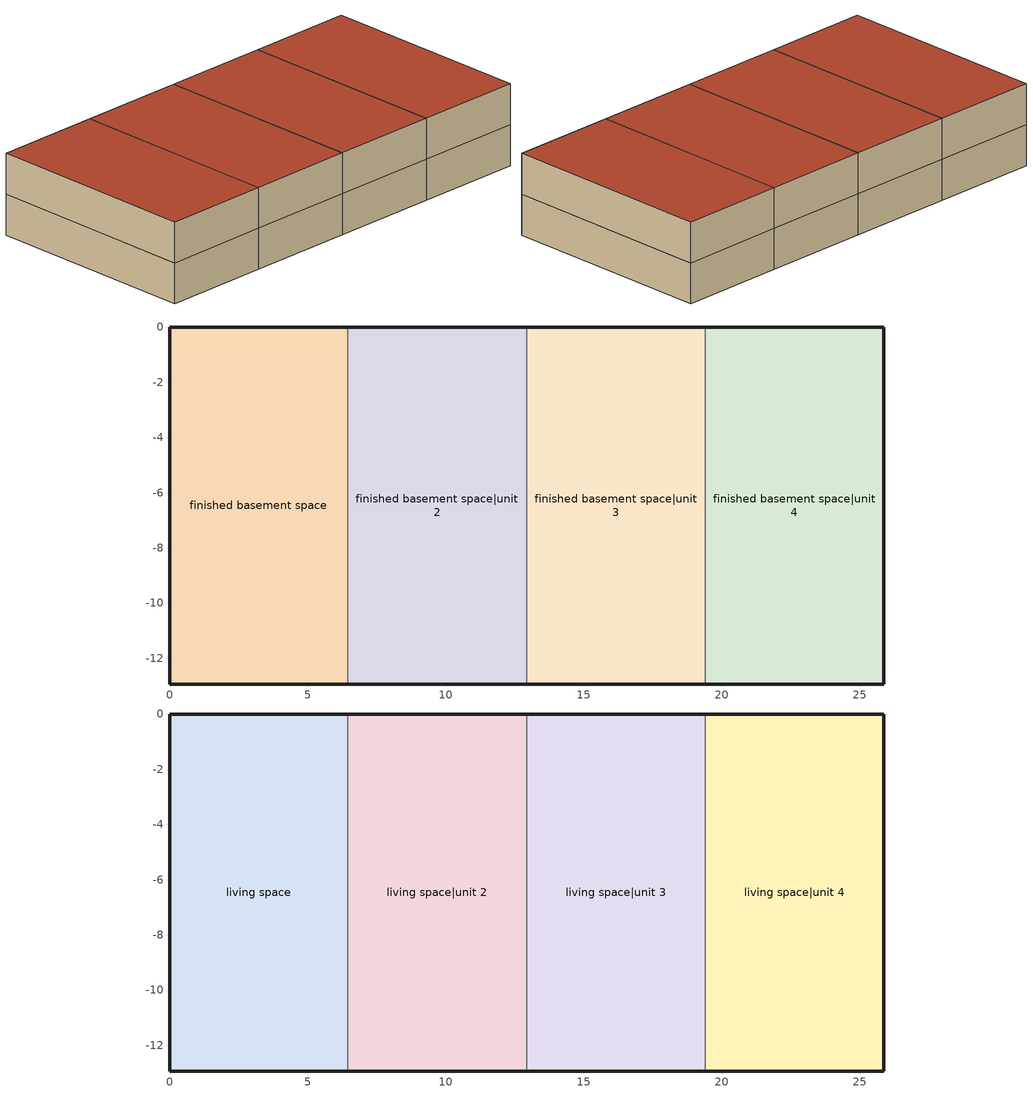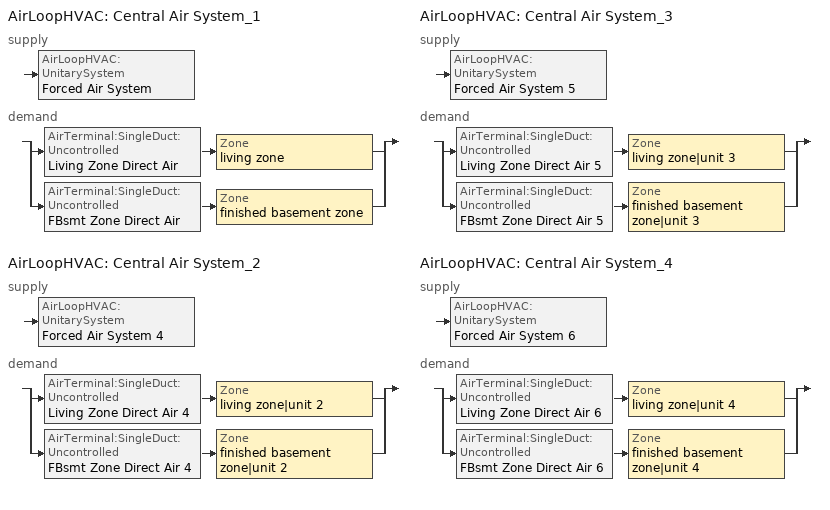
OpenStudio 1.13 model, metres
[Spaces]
finished basement space
 floor ground: 0,-12.93 0,0 6.47,0 6.47,-12.93 z-2.44
 wall ground: 6.47,0 0,0 0,-12.93 6.47,-12.93 z-2.44:0
 wall to finished basement space|unit 2: 6.47,-12.93 6.47,0 z-2.44:0
finished basement space|unit 2
 floor ground: 6.47,-12.93 6.47,0 12.93,0 12.93,-12.93 z-2.44
 wall ground: 12.93,0 6.47,0 / 6.47,-12.93 12.93,-12.93 z-2.44:0
 wall to finished basement space|unit 3: 12.93,-12.93 12.93,0 z-2.44:0
finished basement space|unit 3
 floor ground: 12.93,-12.93 12.93,0 19.4,0 19.4,-12.93 z-2.44
 wall ground: 19.4,0 12.93,0 / 12.93,-12.93 19.4,-12.93 z-2.44:0
 wall to finished basement space|unit 4: 19.4,-12.93 19.4,0 z-2.44:0
finished basement space|unit 4
 floor ground: 19.4,-12.93 19.4,0 25.86,0 25.86,-12.93 z-2.44
 wall ground: 19.4,-12.93 25.86,-12.93 25.86,0 19.4,0 z-2.44:0
living space
 floor to finished basement space: 0,-12.93 0,0 6.47,0 6.47,-12.93 z0
 wall outside: 6.47,0 0,0 0,-12.93 6.47,-12.93 z0:2.44
 wall to living space|unit 2: 6.47,-12.93 6.47,0 z0:2.44
 roof outside: 6.47,-12.93 6.47,0 0,0 0,-12.93 z2.44
living space|unit 2
 floor to finished basement space|unit 2: 6.47,-12.93 6.47,0 12.93,0 12.93,-12.93 z0
 wall outside: 12.93,0 6.47,0 / 6.47,-12.93 12.93,-12.93 z0:2.44
 wall to living space|unit 3: 12.93,-12.93 12.93,0 z0:2.44
 roof outside: 12.93,-12.93 12.93,0 6.47,0 6.47,-12.93 z2.44
living space|unit 3
 floor to finished basement space|unit 3: 12.93,-12.93 12.93,0 19.4,0 19.4,-12.93 z0
 wall outside: 19.4,0 12.93,0 / 12.93,-12.93 19.4,-12.93 z0:2.44
 wall to living space|unit 4: 19.4,-12.93 19.4,0 z0:2.44
 roof outside: 19.4,-12.93 19.4,0 12.93,0 12.93,-12.93 z2.44
living space|unit 4
 floor to finished basement space|unit 4: 19.4,-12.93 19.4,0 25.86,0 25.86,-12.93 z0
 wall outside: 19.4,-12.93 25.86,-12.93 25.86,0 19.4,0 z0:2.44
 roof outside: 25.86,-12.93 25.86,0 19.4,0 19.4,-12.93 z2.44
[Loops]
AirLoopHVAC 'Central Air System_1'
 supply: AirLoopHVAC:UnitarySystem 'Forced Air System'
 demand: split
  | AirTerminal:SingleDuct:Uncontrolled 'Living Zone Direct Air' > Zone 'living zone'
  | AirTerminal:SingleDuct:Uncontrolled 'FBsmt Zone Direct Air' > Zone 'finished basement zone'
AirLoopHVAC 'Central Air System_2'
 supply: AirLoopHVAC:UnitarySystem 'Forced Air System 4'
 demand: split
  | AirTerminal:SingleDuct:Uncontrolled 'Living Zone Direct Air 4' > Zone 'living zone|unit 2'
  | AirTerminal:SingleDuct:Uncontrolled 'FBsmt Zone Direct Air 4' > Zone 'finished basement zone|unit 2'
AirLoopHVAC 'Central Air System_3'
 supply: AirLoopHVAC:UnitarySystem 'Forced Air System 5'
 demand: split
  | AirTerminal:SingleDuct:Uncontrolled 'Living Zone Direct Air 5' > Zone 'living zone|unit 3'
  | AirTerminal:SingleDuct:Uncontrolled 'FBsmt Zone Direct Air 5' > Zone 'finished basement zone|unit 3'
AirLoopHVAC 'Central Air System_4'
 supply: AirLoopHVAC:UnitarySystem 'Forced Air System 6'
 demand: split
  | AirTerminal:SingleDuct:Uncontrolled 'Living Zone Direct Air 6' > Zone 'living zone|unit 4'
  | AirTerminal:SingleDuct:Uncontrolled 'FBsmt Zone Direct Air 6' > Zone 'finished basement zone|unit 4'
[Building]
Building: Standards Number of Living Units=4
[Site]
Denver Intl Ap_CO_USA: Latitude {deg}=39.83; Longitude {deg}=-104.65; Time Zone {hr}=-7; Elevation {m}=1650
[ClimateZones]
Climate Zone Institution Name 2=Building America; Climate Zone Document Year 2=0; Climate Zone Value 2=Cold
[SizingPeriod:DesignDay] Barometric Pressure {Pa}=83011; Sky Clearness=0; Rain Indicator=0; Snow Indicator=0; Day of Month=21; Daylight Saving Time Indicator=0; Humidity Indicating Type=Wetbulb; Dry-Bulb Temperature Range Modifier Type=DefaultMultipliers
Name | Maximum Dry-Bulb Temperature {C} | Daily Dry-Bulb Temperature Range {deltaC} | Humidity Indicating Conditions at Maximum Dry-Bulb | Wind Speed {m/s} | Wind Direction {deg} | Month | Day Type | Solar Model Indicator | ASHRAE Taub | ASHRAE Taud
Denver Intl Ap Ann Clg 1% Condns WB=>MDB | 27 | 15.2 | 17.6 | 4.2 | 80 | 7 | SummerDesignDay | ASHRAETau | 0.424 | 2.012
Denver Intl Ap Ann Clg 1% Condns DB=>MWB | 33.2 | 15.2 | 15.6 | 4.2 | 80 | 7 | SummerDesignDay | ASHRAETau | 0.424 | 2.012
Denver Intl Ap Ann Htg 99% Condns DB | -14 | 0 | -14 | 3.3 | 160 | 12 | WinterDesignDay | ASHRAEClearSky
[Site:WaterMainsTemperature]
Calculation Method=Correlation; Annual Average Outdoor Air Temperature {C}=10.8753; Maximum Difference In Monthly Average Outdoor Air Temperatures {deltaC}=23.1524
[Site:GroundTemperature:BuildingSurface]
6.71221, 4.9416, 4.79814, 5.63626, 9.00496, 12.3608, 15.2732, 17.1228, 17.2883, 15.7979, 12.9685, 9.71588
[Site:GroundTemperature:Deep]
10.8753, 10.8753, 10.8753, 10.8753, 10.8753, 10.8753, 10.8753, 10.8753, 10.8753, 10.8753, 10.8753, 10.8753
[ThermalZone] Use Ideal Air Loads=No
Name | Thermostat
living zone | Living Zone Temperature SP
living zone|unit 2 | Living Zone Temperature SP 1
living zone|unit 3 | Living Zone Temperature SP 5
living zone|unit 4 | Living Zone Temperature SP 7
finished basement zone | Living Zone Temperature SP 6
finished basement zone|unit 2 | Living Zone Temperature SP 4
finished basement zone|unit 3 | Living Zone Temperature SP 2
finished basement zone|unit 4 | Living Zone Temperature SP 3
[Sizing:Zone] Zone Cooling Design Supply Air Temperature Input Method=SupplyAirTemperature; Zone Cooling Design Supply Air Temperature {C}=14; Zone Cooling Design Supply Air Temperature Difference {deltaC}=11.11; Zone Heating Design Supply Air Temperature Input Method=SupplyAirTemperature; Zone Heating Design Supply Air Temperature {C}=40; Zone Heating Design Supply Air Temperature Difference {deltaC}=11.11; Zone Cooling Design Supply Air Humidity Ratio {kg-H2O/kg-air}=0.0085; Zone Heating Design Supply Air Humidity Ratio {kg-H2O/kg-air}=0.008; Cooling Design Air Flow Method=DesignDay; Heating Design Air Flow Method=DesignDay; Account for Dedicated Outdoor Air System=No; Dedicated Outdoor Air System Control Strategy=NeutralSupplyAir; Dedicated Outdoor Air Low Setpoint Temperature for Design {C}=autosize; Dedicated Outdoor Air High Setpoint Temperature for Design {C}=autosize
living zone; living zone|unit 2; living zone|unit 3; living zone|unit 4; finished basement zone; finished basement zone|unit 2; finished basement zone|unit 3; finished basement zone|unit 4
[Zone equipment]
living zone: Living Zone Direct Air
living zone|unit 2: Living Zone Direct Air 4
living zone|unit 3: Living Zone Direct Air 5
living zone|unit 4: Living Zone Direct Air 6
finished basement zone: FBsmt Zone Direct Air
finished basement zone|unit 2: FBsmt Zone Direct Air 4
finished basement zone|unit 3: FBsmt Zone Direct Air 5
finished basement zone|unit 4: FBsmt Zone Direct Air 6
[Space]
Name | Thermal Zone | Building Unit
living space | living zone | unit 1
living space|unit 2 | living zone|unit 2 | unit 2
living space|unit 3 | living zone|unit 3 | unit 3
living space|unit 4 | living zone|unit 4 | unit 4
finished basement space | finished basement zone | unit 1
finished basement space|unit 2 | finished basement zone|unit 2 | unit 2
finished basement space|unit 3 | finished basement zone|unit 3 | unit 3
finished basement space|unit 4 | finished basement zone|unit 4 | unit 4
[BuildingUnit] Building Unit Type=Residential; Building Unit Feature Name 1=NumberOfBedrooms; Building Unit Feature Data Type 1=Integer; Building Unit Feature Value 1=3; Building Unit Feature Name 2=NumberOfBathrooms; Building Unit Feature Data Type 2=Double; Building Unit Feature Value 2=2
unit 1; unit 2; unit 3; unit 4
[Coil:Heating:Gas] Availability Schedule=residential heating season; Gas Burner Efficiency=0.78; Nominal Capacity {W}=AutoSize; Parasitic Electric Load {W}=0; Parasitic Gas Load {W}=0
Furnace Heating Coil 4; Furnace Heating Coil 5; Furnace Heating Coil 6; Furnace Heating Coil 7
[Coil:Cooling:DX:SingleSpeed] Availability Schedule=residential cooling season; Rated Total Cooling Capacity {W}=autosize; Rated Sensible Heat Ratio=autosize; Rated COP {W/W}=3.95054; Rated Air Flow Rate {m3/s}=autosize; Rated Evaporator Fan Power Per Volume Flow Rate {W/(m3/s)}=773.391; Nominal Time for Condensate Removal to Begin {s}=1000; Ratio of Initial Moisture Evaporation Rate and Steady State Latent Capacity=1.5; Maximum Cycling Rate {cycles/hr}=3; Latent Capacity Time Constant {s}=45; Condenser Type=AirCooled; Evaporative Condenser Effectiveness=0; Evaporative Condenser Air Flow Rate {m3/s}=Autosize; Evaporative Condenser Pump Rated Power Consumption {W}=Autosize; Crankcase Heater Capacity {W}=0; Maximum Outdoor Dry-Bulb Temperature for Crankcase Heater Operation {C}=12.7778; Basin Heater Capacity {W/K}=0; Basin Heater Setpoint Temperature {C}=10
Name | Total Cooling Capacity Function of Temperature Curve | Total Cooling Capacity Function of Flow Fraction Curve | Energy Input Ratio Function of Temperature Curve | Energy Input Ratio Function of Flow Fraction Curve | Part Load Fraction Correlation Curve
DX Cooling Coil | Cool-Cap-fT | Cool-CAP-fFF | Cool-EIR-fT | Cool-EIR-fFF | Cool-PLF-fPLR
DX Cooling Coil 1 | Cool-Cap-fT 1 | Cool-CAP-fFF 1 | Cool-EIR-fT 1 | Cool-EIR-fFF 1 | Cool-PLF-fPLR 1
DX Cooling Coil 2 | Cool-Cap-fT 2 | Cool-CAP-fFF 2 | Cool-EIR-fT 2 | Cool-EIR-fFF 2 | Cool-PLF-fPLR 2
DX Cooling Coil 3 | Cool-Cap-fT 3 | Cool-CAP-fFF 3 | Cool-EIR-fT 3 | Cool-EIR-fFF 3 | Cool-PLF-fPLR 3
[Fan:OnOff] Fan Efficiency=0.117562; Pressure Rise {Pa}=124.55; Maximum Flow Rate {m3/s}=autosize; Motor Efficiency=1; Motor In Airstream Fraction=1
Name | Fan Power Ratio Function of Speed Ratio Curve | Fan Efficiency Ratio Function of Speed Ratio Curve | Availability Schedule
Supply Fan_1 | Fan On Off Power Curve 4 | Fan On Off Efficiency Curve 4
Supply Fan_2 | Fan On Off Power Curve 5 | Fan On Off Efficiency Curve 5
Supply Fan_3 | Fan On Off Power Curve 6 | Fan On Off Efficiency Curve 6
Supply Fan_4 | Fan On Off Power Curve 7 | Fan On Off Efficiency Curve 7 | SupplyFanAvailability
[AirLoopHVAC:UnitarySystem] Control Type=Load; Dehumidification Control Type=None; Availability Schedule=Always On Discrete; Fan Placement=BlowThrough; DX Heating Coil Sizing Ratio=1; Use DOAS DX Cooling Coil=No; DOAS DX Cooling Coil Leaving Minimum Air Temperature {C}=2; Latent Load Control=SensibleOnlyLoadControl; Supply Air Flow Rate During Cooling Operation {m3/s}=autosize; Supply Air Flow Rate During Heating Operation {m3/s}=autosize; Supply Air Flow Rate When No Cooling or Heating is Required {m3/s}=0; Maximum Supply Air Temperature {C}=48.8889; Maximum Outdoor Dry-Bulb Temperature for Supplemental Heater Operation {C}=21; Maximum Cycling Rate {cycles/hr}=2.5; Heat Pump Time Constant {s}=60; Fraction of On-Cycle Power Use=0.01; Heat Pump Fan Delay Time {s}=60; Ancilliary On-Cycle Electric Power {W}=0; Ancilliary Off-Cycle Electric Power {W}=0
Name | Controlling Zone or Thermostat Location | Supply Fan | Supply Air Fan Operating Mode Schedule | Heating Coil | Cooling Coil
Forced Air System | living zone | Supply Fan_1 | SupplyFanOperation | Furnace Heating Coil 4 | DX Cooling Coil
Forced Air System 4 | living zone|unit 2 | Supply Fan_2 | SupplyFanOperation 4 | Furnace Heating Coil 5 | DX Cooling Coil 1
Forced Air System 5 | living zone|unit 3 | Supply Fan_3 | SupplyFanOperation 5 | Furnace Heating Coil 6 | DX Cooling Coil 2
Forced Air System 6 | living zone|unit 4 | Supply Fan_4 | SupplyFanOperation 6 | Furnace Heating Coil 7 | DX Cooling Coil 3
[AirLoopHVAC] Availability Schedule=Always On Discrete; Design Supply Air Flow Rate {m3/s}=AutoSize
Central Air System_1; Central Air System_2; Central Air System_3; Central Air System_4
[Sizing:System] Type of Load to Size On=Sensible; Design Outdoor Air Flow Rate {m3/s}=Autosize; Minimum System Air Flow Ratio=0.3; Preheat Design Temperature {C}=7; Preheat Design Humidity Ratio {kg-H2O/kg-Air}=0.008; Precool Design Temperature {C}=12.8; Precool Design Humidity Ratio {kg-H2O/kg-Air}=0.008; Central Cooling Design Supply Air Temperature {C}=12.8; Central Heating Design Supply Air Temperature {C}=16.7; Sizing Option=NonCoincident; 100% Outdoor Air in Cooling=Yes; 100% Outdoor Air in Heating=Yes; Central Cooling Design Supply Air Humidity Ratio {kg-H2O/kg-Air}=0.0085; Central Heating Design Supply Air Humidity Ratio {kg-H2O/kg-Air}=0.008; Cooling Design Air Flow Method=DesignDay; Cooling Design Air Flow Rate {m3/s}=0; Heating Design Air Flow Method=DesignDay; Heating Design Air Flow Rate {m3/s}=0; System Outdoor Air Method=ZoneSum; Zone Maximum Outdoor Air Fraction=1; Cooling Supply Air Flow Rate Per Floor Area {m3/s-m2}=0.00996765; Cooling Fraction of Autosized Cooling Supply Air Flow Rate=1; Cooling Supply Air Flow Rate Per Unit Cooling Capacity {m3/s-W}=3.94755e-05; Heating Supply Air Flow Rate Per Floor Area {m3/s-m2}=0.00996765; Heating Fraction of Autosized Heating Supply Air Flow Rate=1; Heating Fraction of Autosized Cooling Supply Air Flow Rate=1; Heating Supply Air Flow Rate Per Unit Heating Capacity {m3/s-W}=3.15882e-05; Cooling Design Capacity Method=CoolingDesignCapacity; Cooling Design Capacity {W}=autosize; Cooling Design Capacity Per Floor Area {W/m2}=234.7; Fraction of Autosized Cooling Design Capacity=1; Heating Design Capacity Method=HeatingDesignCapacity; Heating Design Capacity {W}=autosize; Heating Design Capacity Per Floor Area {W/m2}=157; Fraction of Autosized Heating Design Capacity=1; Central Cooling Capacity Control Method=OnOff
Central Air System_1; Central Air System_2; Central Air System_3; Central Air System_4
[AirTerminal:SingleDuct:Uncontrolled] Availability Schedule=Always On Discrete; Maximum Air Flow Rate {m3/s}=AutoSize
Living Zone Direct Air; FBsmt Zone Direct Air; Living Zone Direct Air 4; FBsmt Zone Direct Air 4; Living Zone Direct Air 5; FBsmt Zone Direct Air 5; Living Zone Direct Air 6; FBsmt Zone Direct Air 6
[ThermostatSetpoint:DualSetpoint]
Name | Heating Setpoint Temperature Schedule | Cooling Setpoint Temperature Schedule
Living Zone Temperature SP | residential heating setpoint | residential cooling setpoint
Living Zone Temperature SP 1 | residential heating setpoint 8 | residential cooling setpoint 8
Living Zone Temperature SP 2 | residential heating setpoint 9 | residential cooling setpoint 9
Living Zone Temperature SP 3 | residential heating setpoint 10 | residential cooling setpoint 10
Living Zone Temperature SP 4 | residential heating setpoint 11 | residential cooling setpoint 11
Living Zone Temperature SP 5 | residential heating setpoint 12 | residential cooling setpoint 12
Living Zone Temperature SP 6 | residential heating setpoint 13 | residential cooling setpoint 13
Living Zone Temperature SP 7 | residential heating setpoint 14 | residential cooling setpoint 14
[Schedule:Constant]
Name | Value
Always On Discrete; SupplyFanAvailability | 1
SupplyFanOperation; SupplyFanOperation 4; SupplyFanOperation 5; SupplyFanOperation 6 | 0
[Curve:Exponent] Coefficient1 Constant=1; Coefficient2 Constant=0; Coefficient3 Constant=0; Minimum Value of x=0; Maximum Value of x=1
Fan On Off Power Curve 4; Fan On Off Power Curve 5; Fan On Off Power Curve 6; Fan On Off Power Curve 7
[Curve:Cubic] Coefficient1 Constant=1; Coefficient2 x=0; Coefficient3 x**2=0; Coefficient4 x**3=0; Minimum Value of x=0; Maximum Value of x=1
Fan On Off Efficiency Curve 4; Fan On Off Efficiency Curve 5; Fan On Off Efficiency Curve 6; Fan On Off Efficiency Curve 7
[Curve:Biquadratic] Minimum Value of x=13.88; Maximum Value of x=23.88; Minimum Value of y=18.33; Maximum Value of y=51.66
Name | Coefficient1 Constant | Coefficient2 x | Coefficient3 x**2 | Coefficient4 y | Coefficient5 y**2 | Coefficient6 x*y
Cool-Cap-fT; Cool-Cap-fT 1; Cool-Cap-fT 2; Cool-Cap-fT 3 | 1.5509 | -0.0750501 | 0.00309714 | 0.00240111 | -5.0544e-05 | -0.000427281
Cool-EIR-fT; Cool-EIR-fT 1; Cool-EIR-fT 2; Cool-EIR-fT 3 | -0.304283 | 0.118048 | -0.00342467 | -0.00626191 | 0.000695427 | -0.000469975
[Curve:Quadratic] Minimum Value of x=0
Name | Coefficient1 Constant | Coefficient2 x | Coefficient3 x**2 | Maximum Value of x | Minimum Curve Output | Maximum Curve Output
Cool-PLF-fPLR; Cool-PLF-fPLR 1; Cool-PLF-fPLR 2; Cool-PLF-fPLR 3 | 0.93 | 0.07 | 0 | 1 | 0.7 | 1
Cool-CAP-fFF; Cool-CAP-fFF 1; Cool-CAP-fFF 2; Cool-CAP-fFF 3 | 0.718605 | 0.4101 | -0.128705 | 2 | 0 | 2
Cool-EIR-fFF; Cool-EIR-fFF 1; Cool-EIR-fFF 2; Cool-EIR-fFF 3 | 1.323 | -0.477711 | 0.154712 | 2 | 0 | 2
[Schedule:Ruleset]
Name | Default Day Schedule | Summer Design Day Schedule | Winter Design Day Schedule
residential heating season | Schedule Day 5 | residential heating season summer 1 | residential heating season winter 1
residential cooling season | Schedule Day 22 | residential cooling season summer 1 | residential cooling season winter 1
residential heating setpoint | Schedule Day 6 | residential heating setpoint summer 17 | residential heating setpoint winter 17
residential cooling setpoint | Schedule Day 7 | residential cooling setpoint summer 17 | residential cooling setpoint winter 17
residential heating setpoint 8 | Schedule Day 8 | residential heating setpoint summer 19 | residential heating setpoint winter 19
residential cooling setpoint 8 | Schedule Day 9 | residential cooling setpoint summer 19 | residential cooling setpoint winter 19
residential heating setpoint 9 | Schedule Day 10 | residential heating setpoint summer 21 | residential heating setpoint winter 21
residential cooling setpoint 9 | Schedule Day 11 | residential cooling setpoint summer 21 | residential cooling setpoint winter 21
residential heating setpoint 10 | Schedule Day 12 | residential heating setpoint summer 23 | residential heating setpoint winter 23
residential cooling setpoint 10 | Schedule Day 13 | residential cooling setpoint summer 23 | residential cooling setpoint winter 23
residential heating setpoint 11 | Schedule Day 14 | residential heating setpoint summer 25 | residential heating setpoint winter 25
residential cooling setpoint 11 | Schedule Day 15 | residential cooling setpoint summer 25 | residential cooling setpoint winter 25
residential heating setpoint 12 | Schedule Day 16 | residential heating setpoint summer 27 | residential heating setpoint winter 27
residential cooling setpoint 12 | Schedule Day 17 | residential cooling setpoint summer 27 | residential cooling setpoint winter 27
residential heating setpoint 13 | Schedule Day 18 | residential heating setpoint summer 29 | residential heating setpoint winter 29
residential cooling setpoint 13 | Schedule Day 19 | residential cooling setpoint summer 29 | residential cooling setpoint winter 29
residential heating setpoint 14 | Schedule Day 20 | residential heating setpoint summer 31 | residential heating setpoint winter 31
residential cooling setpoint 14 | Schedule Day 21 | residential cooling setpoint summer 31 | residential cooling setpoint winter 31
[Schedule:Day]
Schedule Day 5; Schedule Day 22; Schedule Day 6; Schedule Day 7; Schedule Day 8; Schedule Day 9; Schedule Day 10; Schedule Day 11; Schedule Day 12; Schedule Day 13; Schedule Day 14; Schedule Day 15; Schedule Day 16; Schedule Day 17; Schedule Day 18; Schedule Day 19; Schedule Day 20; Schedule Day 21: 24, 0, 0
residential heating season allday1; residential heating season allday2; residential heating season allday3; residential heating season allday4; residential heating season allday5; residential heating season allday6; residential heating season allday10; residential heating season allday11; residential heating season allday12; residential heating season summer 1; residential heating season winter 1; residential cooling season allday5; residential cooling season allday6; residential cooling season allday7; residential cooling season allday8; residential cooling season allday9; residential cooling season allday10; residential cooling season summer 1: 1, 0, 1, 2, 0, 1, 3, 0, 1, 4, 0, 1, 5, 0, 1, 6, 0, 1, 7, 0, 1, 8, 0, 1, 9, 0, 1, 10, 0, 1, 11, 0, 1, 12, 0, 1, 13, 0, 1, 14, 0, 1, 15, 0, 1, 16, 0, 1, 17, 0, 1, 18, 0, 1, 19, 0, 1, 20, 0, 1, 21, 0, 1, 22, 0, 1, 23, 0, 1, 24, 0, 1
residential heating season allday7; residential heating season allday8; residential heating season allday9; residential cooling season allday1; residential cooling season allday2; residential cooling season allday3; residential cooling season allday4; residential cooling season allday11; residential cooling season allday12; residential cooling season winter 1: 1, 0, 0, 2, 0, 0, 3, 0, 0, 4, 0, 0, 5, 0, 0, 6, 0, 0, 7, 0, 0, 8, 0, 0, 9, 0, 0, 10, 0, 0, 11, 0, 0, 12, 0, 0, 13, 0, 0, 14, 0, 0, 15, 0, 0, 16, 0, 0, 17, 0, 0, 18, 0, 0, 19, 0, 0, 20, 0, 0, 21, 0, 0, 22, 0, 0, 23, 0, 0, 24, 0, 0
residential heating setpoint allday1; residential heating setpoint allday2; residential heating setpoint allday3; residential heating setpoint allday4; residential heating setpoint allday5; residential heating setpoint allday6; residential heating setpoint allday10; residential heating setpoint allday11; residential heating setpoint allday12; residential heating setpoint summer 17; residential heating setpoint winter 17; residential heating setpoint allday1 8; residential heating setpoint allday2 8; residential heating setpoint allday3 8; residential heating setpoint allday4 8; residential heating setpoint allday5 8; residential heating setpoint allday6 8; residential heating setpoint allday10 8; residential heating setpoint allday11 8; residential heating setpoint allday12 8; residential heating setpoint summer 19; residential heating setpoint winter 19; residential heating setpoint allday1 9; residential heating setpoint allday2 9; residential heating setpoint allday3 9; residential heating setpoint allday4 9; residential heating setpoint allday5 9; residential heating setpoint allday6 9; residential heating setpoint allday10 9; residential heating setpoint allday11 9; residential heating setpoint allday12 9; residential heating setpoint summer 21; residential heating setpoint winter 21; residential heating setpoint allday1 10; residential heating setpoint allday2 10; residential heating setpoint allday3 10; residential heating setpoint allday4 10; residential heating setpoint allday5 10; residential heating setpoint allday6 10; residential heating setpoint allday10 10; residential heating setpoint allday11 10; residential heating setpoint allday12 10; residential heating setpoint summer 23; residential heating setpoint winter 23; residential heating setpoint allday1 11; residential heating setpoint allday2 11; residential heating setpoint allday3 11; residential heating setpoint allday4 11; residential heating setpoint allday5 11; residential heating setpoint allday6 11; residential heating setpoint allday10 11; residential heating setpoint allday11 11; residential heating setpoint allday12 11; residential heating setpoint summer 25; residential heating setpoint winter 25; residential heating setpoint allday1 12; residential heating setpoint allday2 12; residential heating setpoint allday3 12; residential heating setpoint allday4 12; residential heating setpoint allday5 12; residential heating setpoint allday6 12; residential heating setpoint allday10 12; residential heating setpoint allday11 12; residential heating setpoint allday12 12; residential heating setpoint summer 27; residential heating setpoint winter 27; residential heating setpoint allday1 13; residential heating setpoint allday2 13; residential heating setpoint allday3 13; residential heating setpoint allday4 13; residential heating setpoint allday5 13; residential heating setpoint allday6 13; residential heating setpoint allday10 13; residential heating setpoint allday11 13; residential heating setpoint allday12 13; residential heating setpoint summer 29; residential heating setpoint winter 29; residential heating setpoint allday1 14; residential heating setpoint allday2 14; residential heating setpoint allday3 14; residential heating setpoint allday4 14; residential heating setpoint allday5 14; residential heating setpoint allday6 14; residential heating setpoint allday10 14; residential heating setpoint allday11 14; residential heating setpoint allday12 14; residential heating setpoint summer 31; residential heating setpoint winter 31: 1, 0, 21.6667, 2, 0, 21.6667, 3, 0, 21.6667, 4, 0, 21.6667, 5, 0, 21.6667, 6, 0, 21.6667, 7, 0, 21.6667, 8, 0, 21.6667, 9, 0, 21.6667, 10, 0, 21.6667, 11, 0, 21.6667, 12, 0, 21.6667, 13, 0, 21.6667, 14, 0, 21.6667, 15, 0, 21.6667, 16, 0, 21.6667, 17, 0, 21.6667, 18, 0, 21.6667, 19, 0, 21.6667, 20, 0, 21.6667, 21, 0, 21.6667, 22, 0, 21.6667, 23, 0, 21.6667, 24, 0, 21.6667
residential heating setpoint allday7; residential heating setpoint allday8; residential heating setpoint allday9; residential heating setpoint allday7 8; residential heating setpoint allday8 8; residential heating setpoint allday9 8; residential heating setpoint allday7 9; residential heating setpoint allday8 9; residential heating setpoint allday9 9; residential heating setpoint allday7 10; residential heating setpoint allday8 10; residential heating setpoint allday9 10; residential heating setpoint allday7 11; residential heating setpoint allday8 11; residential heating setpoint allday9 11; residential heating setpoint allday7 12; residential heating setpoint allday8 12; residential heating setpoint allday9 12; residential heating setpoint allday7 13; residential heating setpoint allday8 13; residential heating setpoint allday9 13; residential heating setpoint allday7 14; residential heating setpoint allday8 14; residential heating setpoint allday9 14: 1, 0, -10000, 2, 0, -10000, 3, 0, -10000, 4, 0, -10000, 5, 0, -10000, 6, 0, -10000, 7, 0, -10000, 8, 0, -10000, 9, 0, -10000, 10, 0, -10000, 11, 0, -10000, 12, 0, -10000, 13, 0, -10000, 14, 0, -10000, 15, 0, -10000, 16, 0, -10000, 17, 0, -10000, 18, 0, -10000, 19, 0, -10000, 20, 0, -10000, 21, 0, -10000, 22, 0, -10000, 23, 0, -10000, 24, 0, -10000
residential cooling setpoint allday1; residential cooling setpoint allday2; residential cooling setpoint allday3; residential cooling setpoint allday4; residential cooling setpoint allday11; residential cooling setpoint allday12; residential cooling setpoint winter 17; residential cooling setpoint allday1 8; residential cooling setpoint allday2 8; residential cooling setpoint allday3 8; residential cooling setpoint allday4 8; residential cooling setpoint allday11 8; residential cooling setpoint allday12 8; residential cooling setpoint winter 19; residential cooling setpoint allday1 9; residential cooling setpoint allday2 9; residential cooling setpoint allday3 9; residential cooling setpoint allday4 9; residential cooling setpoint allday11 9; residential cooling setpoint allday12 9; residential cooling setpoint winter 21; residential cooling setpoint allday1 10; residential cooling setpoint allday2 10; residential cooling setpoint allday3 10; residential cooling setpoint allday4 10; residential cooling setpoint allday11 10; residential cooling setpoint allday12 10; residential cooling setpoint winter 23; residential cooling setpoint allday1 11; residential cooling setpoint allday2 11; residential cooling setpoint allday3 11; residential cooling setpoint allday4 11; residential cooling setpoint allday11 11; residential cooling setpoint allday12 11; residential cooling setpoint winter 25; residential cooling setpoint allday1 12; residential cooling setpoint allday2 12; residential cooling setpoint allday3 12; residential cooling setpoint allday4 12; residential cooling setpoint allday11 12; residential cooling setpoint allday12 12; residential cooling setpoint winter 27; residential cooling setpoint allday1 13; residential cooling setpoint allday2 13; residential cooling setpoint allday3 13; residential cooling setpoint allday4 13; residential cooling setpoint allday11 13; residential cooling setpoint allday12 13; residential cooling setpoint winter 29; residential cooling setpoint allday1 14; residential cooling setpoint allday2 14; residential cooling setpoint allday3 14; residential cooling setpoint allday4 14; residential cooling setpoint allday11 14; residential cooling setpoint allday12 14; residential cooling setpoint winter 31: 1, 0, 10000, 2, 0, 10000, 3, 0, 10000, 4, 0, 10000, 5, 0, 10000, 6, 0, 10000, 7, 0, 10000, 8, 0, 10000, 9, 0, 10000, 10, 0, 10000, 11, 0, 10000, 12, 0, 10000, 13, 0, 10000, 14, 0, 10000, 15, 0, 10000, 16, 0, 10000, 17, 0, 10000, 18, 0, 10000, 19, 0, 10000, 20, 0, 10000, 21, 0, 10000, 22, 0, 10000, 23, 0, 10000, 24, 0, 10000
residential cooling setpoint allday5; residential cooling setpoint allday6; residential cooling setpoint allday7; residential cooling setpoint allday8; residential cooling setpoint allday9; residential cooling setpoint allday10; residential cooling setpoint summer 17; residential cooling setpoint allday5 8; residential cooling setpoint allday6 8; residential cooling setpoint allday7 8; residential cooling setpoint allday8 8; residential cooling setpoint allday9 8; residential cooling setpoint allday10 8; residential cooling setpoint summer 19; residential cooling setpoint allday5 9; residential cooling setpoint allday6 9; residential cooling setpoint allday7 9; residential cooling setpoint allday8 9; residential cooling setpoint allday9 9; residential cooling setpoint allday10 9; residential cooling setpoint summer 21; residential cooling setpoint allday5 10; residential cooling setpoint allday6 10; residential cooling setpoint allday7 10; residential cooling setpoint allday8 10; residential cooling setpoint allday9 10; residential cooling setpoint allday10 10; residential cooling setpoint summer 23; residential cooling setpoint allday5 11; residential cooling setpoint allday6 11; residential cooling setpoint allday7 11; residential cooling setpoint allday8 11; residential cooling setpoint allday9 11; residential cooling setpoint allday10 11; residential cooling setpoint summer 25; residential cooling setpoint allday5 12; residential cooling setpoint allday6 12; residential cooling setpoint allday7 12; residential cooling setpoint allday8 12; residential cooling setpoint allday9 12; residential cooling setpoint allday10 12; residential cooling setpoint summer 27; residential cooling setpoint allday5 13; residential cooling setpoint allday6 13; residential cooling setpoint allday7 13; residential cooling setpoint allday8 13; residential cooling setpoint allday9 13; residential cooling setpoint allday10 13; residential cooling setpoint summer 29; residential cooling setpoint allday5 14; residential cooling setpoint allday6 14; residential cooling setpoint allday7 14; residential cooling setpoint allday8 14; residential cooling setpoint allday9 14; residential cooling setpoint allday10 14; residential cooling setpoint summer 31: 1, 0, 24.4444, 2, 0, 24.4444, 3, 0, 24.4444, 4, 0, 24.4444, 5, 0, 24.4444, 6, 0, 24.4444, 7, 0, 24.4444, 8, 0, 24.4444, 9, 0, 24.4444, 10, 0, 24.4444, 11, 0, 24.4444, 12, 0, 24.4444, 13, 0, 24.4444, 14, 0, 24.4444, 15, 0, 24.4444, 16, 0, 24.4444, 17, 0, 24.4444, 18, 0, 24.4444, 19, 0, 24.4444, 20, 0, 24.4444, 21, 0, 24.4444, 22, 0, 24.4444, 23, 0, 24.4444, 24, 0, 24.4444
[Schedule:Rule] Apply Sunday=Yes; Apply Monday=Yes; Apply Tuesday=Yes; Apply Wednesday=Yes; Apply Thursday=Yes; Apply Friday=Yes; Apply Saturday=Yes; Date Specification Type=DateRange; Start Day=1
Name | Schedule Ruleset | Rule Order | Day Schedule | Start Month | End Month | End Day
residential heating season allday ruleset1 | residential heating season | 11 | residential heating season allday1 | 1 | 1 | 31
residential heating season allday ruleset2 | residential heating season | 10 | residential heating season allday2 | 2 | 2 | 28
residential heating season allday ruleset3 | residential heating season | 9 | residential heating season allday3 | 3 | 3 | 31
residential heating season allday ruleset4 | residential heating season | 8 | residential heating season allday4 | 4 | 4 | 30
residential heating season allday ruleset5 | residential heating season | 7 | residential heating season allday5 | 5 | 5 | 31
residential heating season allday ruleset6 | residential heating season | 6 | residential heating season allday6 | 6 | 6 | 30
residential heating season allday ruleset7 | residential heating season | 5 | residential heating season allday7 | 7 | 7 | 31
residential heating season allday ruleset8 | residential heating season | 4 | residential heating season allday8 | 8 | 8 | 31
residential heating season allday ruleset9 | residential heating season | 3 | residential heating season allday9 | 9 | 9 | 30
residential heating season allday ruleset10 | residential heating season | 2 | residential heating season allday10 | 10 | 10 | 31
residential heating season allday ruleset11 | residential heating season | 1 | residential heating season allday11 | 11 | 11 | 30
residential heating season allday ruleset12 | residential heating season | 0 | residential heating season allday12 | 12 | 12 | 31
residential cooling season allday ruleset1 | residential cooling season | 11 | residential cooling season allday1 | 1 | 1 | 31
residential cooling season allday ruleset2 | residential cooling season | 10 | residential cooling season allday2 | 2 | 2 | 28
residential cooling season allday ruleset3 | residential cooling season | 9 | residential cooling season allday3 | 3 | 3 | 31
residential cooling season allday ruleset4 | residential cooling season | 8 | residential cooling season allday4 | 4 | 4 | 30
residential cooling season allday ruleset5 | residential cooling season | 7 | residential cooling season allday5 | 5 | 5 | 31
residential cooling season allday ruleset6 | residential cooling season | 6 | residential cooling season allday6 | 6 | 6 | 30
residential cooling season allday ruleset7 | residential cooling season | 5 | residential cooling season allday7 | 7 | 7 | 31
residential cooling season allday ruleset8 | residential cooling season | 4 | residential cooling season allday8 | 8 | 8 | 31
residential cooling season allday ruleset9 | residential cooling season | 3 | residential cooling season allday9 | 9 | 9 | 30
residential cooling season allday ruleset10 | residential cooling season | 2 | residential cooling season allday10 | 10 | 10 | 31
residential cooling season allday ruleset11 | residential cooling season | 1 | residential cooling season allday11 | 11 | 11 | 30
residential cooling season allday ruleset12 | residential cooling season | 0 | residential cooling season allday12 | 12 | 12 | 31
residential heating setpoint allday ruleset1 | residential heating setpoint | 11 | residential heating setpoint allday1 | 1 | 1 | 31
residential heating setpoint allday ruleset2 | residential heating setpoint | 10 | residential heating setpoint allday2 | 2 | 2 | 28
residential heating setpoint allday ruleset3 | residential heating setpoint | 9 | residential heating setpoint allday3 | 3 | 3 | 31
residential heating setpoint allday ruleset4 | residential heating setpoint | 8 | residential heating setpoint allday4 | 4 | 4 | 30
residential heating setpoint allday ruleset5 | residential heating setpoint | 7 | residential heating setpoint allday5 | 5 | 5 | 31
residential heating setpoint allday ruleset6 | residential heating setpoint | 6 | residential heating setpoint allday6 | 6 | 6 | 30
residential heating setpoint allday ruleset7 | residential heating setpoint | 5 | residential heating setpoint allday7 | 7 | 7 | 31
residential heating setpoint allday ruleset8 | residential heating setpoint | 4 | residential heating setpoint allday8 | 8 | 8 | 31
residential heating setpoint allday ruleset9 | residential heating setpoint | 3 | residential heating setpoint allday9 | 9 | 9 | 30
residential heating setpoint allday ruleset10 | residential heating setpoint | 2 | residential heating setpoint allday10 | 10 | 10 | 31
residential heating setpoint allday ruleset11 | residential heating setpoint | 1 | residential heating setpoint allday11 | 11 | 11 | 30
residential heating setpoint allday ruleset12 | residential heating setpoint | 0 | residential heating setpoint allday12 | 12 | 12 | 31
residential cooling setpoint allday ruleset1 | residential cooling setpoint | 11 | residential cooling setpoint allday1 | 1 | 1 | 31
residential cooling setpoint allday ruleset2 | residential cooling setpoint | 10 | residential cooling setpoint allday2 | 2 | 2 | 28
residential cooling setpoint allday ruleset3 | residential cooling setpoint | 9 | residential cooling setpoint allday3 | 3 | 3 | 31
residential cooling setpoint allday ruleset4 | residential cooling setpoint | 8 | residential cooling setpoint allday4 | 4 | 4 | 30
residential cooling setpoint allday ruleset5 | residential cooling setpoint | 7 | residential cooling setpoint allday5 | 5 | 5 | 31
residential cooling setpoint allday ruleset6 | residential cooling setpoint | 6 | residential cooling setpoint allday6 | 6 | 6 | 30
residential cooling setpoint allday ruleset7 | residential cooling setpoint | 5 | residential cooling setpoint allday7 | 7 | 7 | 31
residential cooling setpoint allday ruleset8 | residential cooling setpoint | 4 | residential cooling setpoint allday8 | 8 | 8 | 31
residential cooling setpoint allday ruleset9 | residential cooling setpoint | 3 | residential cooling setpoint allday9 | 9 | 9 | 30
residential cooling setpoint allday ruleset10 | residential cooling setpoint | 2 | residential cooling setpoint allday10 | 10 | 10 | 31
residential cooling setpoint allday ruleset11 | residential cooling setpoint | 1 | residential cooling setpoint allday11 | 11 | 11 | 30
residential cooling setpoint allday ruleset12 | residential cooling setpoint | 0 | residential cooling setpoint allday12 | 12 | 12 | 31
residential heating setpoint allday ruleset1 8 | residential heating setpoint 8 | 11 | residential heating setpoint allday1 8 | 1 | 1 | 31
residential heating setpoint allday ruleset2 8 | residential heating setpoint 8 | 10 | residential heating setpoint allday2 8 | 2 | 2 | 28
residential heating setpoint allday ruleset3 8 | residential heating setpoint 8 | 9 | residential heating setpoint allday3 8 | 3 | 3 | 31
residential heating setpoint allday ruleset4 8 | residential heating setpoint 8 | 8 | residential heating setpoint allday4 8 | 4 | 4 | 30
residential heating setpoint allday ruleset5 8 | residential heating setpoint 8 | 7 | residential heating setpoint allday5 8 | 5 | 5 | 31
residential heating setpoint allday ruleset6 8 | residential heating setpoint 8 | 6 | residential heating setpoint allday6 8 | 6 | 6 | 30
residential heating setpoint allday ruleset7 8 | residential heating setpoint 8 | 5 | residential heating setpoint allday7 8 | 7 | 7 | 31
residential heating setpoint allday ruleset8 8 | residential heating setpoint 8 | 4 | residential heating setpoint allday8 8 | 8 | 8 | 31
residential heating setpoint allday ruleset9 8 | residential heating setpoint 8 | 3 | residential heating setpoint allday9 8 | 9 | 9 | 30
residential heating setpoint allday ruleset10 8 | residential heating setpoint 8 | 2 | residential heating setpoint allday10 8 | 10 | 10 | 31
residential heating setpoint allday ruleset11 8 | residential heating setpoint 8 | 1 | residential heating setpoint allday11 8 | 11 | 11 | 30
residential heating setpoint allday ruleset12 8 | residential heating setpoint 8 | 0 | residential heating setpoint allday12 8 | 12 | 12 | 31
residential cooling setpoint allday ruleset1 8 | residential cooling setpoint 8 | 11 | residential cooling setpoint allday1 8 | 1 | 1 | 31
residential cooling setpoint allday ruleset2 8 | residential cooling setpoint 8 | 10 | residential cooling setpoint allday2 8 | 2 | 2 | 28
residential cooling setpoint allday ruleset3 8 | residential cooling setpoint 8 | 9 | residential cooling setpoint allday3 8 | 3 | 3 | 31
residential cooling setpoint allday ruleset4 8 | residential cooling setpoint 8 | 8 | residential cooling setpoint allday4 8 | 4 | 4 | 30
residential cooling setpoint allday ruleset5 8 | residential cooling setpoint 8 | 7 | residential cooling setpoint allday5 8 | 5 | 5 | 31
residential cooling setpoint allday ruleset6 8 | residential cooling setpoint 8 | 6 | residential cooling setpoint allday6 8 | 6 | 6 | 30
residential cooling setpoint allday ruleset7 8 | residential cooling setpoint 8 | 5 | residential cooling setpoint allday7 8 | 7 | 7 | 31
residential cooling setpoint allday ruleset8 8 | residential cooling setpoint 8 | 4 | residential cooling setpoint allday8 8 | 8 | 8 | 31
residential cooling setpoint allday ruleset9 8 | residential cooling setpoint 8 | 3 | residential cooling setpoint allday9 8 | 9 | 9 | 30
residential cooling setpoint allday ruleset10 8 | residential cooling setpoint 8 | 2 | residential cooling setpoint allday10 8 | 10 | 10 | 31
residential cooling setpoint allday ruleset11 8 | residential cooling setpoint 8 | 1 | residential cooling setpoint allday11 8 | 11 | 11 | 30
residential cooling setpoint allday ruleset12 8 | residential cooling setpoint 8 | 0 | residential cooling setpoint allday12 8 | 12 | 12 | 31
residential heating setpoint allday ruleset1 9 | residential heating setpoint 9 | 11 | residential heating setpoint allday1 9 | 1 | 1 | 31
residential heating setpoint allday ruleset2 9 | residential heating setpoint 9 | 10 | residential heating setpoint allday2 9 | 2 | 2 | 28
residential heating setpoint allday ruleset3 9 | residential heating setpoint 9 | 9 | residential heating setpoint allday3 9 | 3 | 3 | 31
residential heating setpoint allday ruleset4 9 | residential heating setpoint 9 | 8 | residential heating setpoint allday4 9 | 4 | 4 | 30
residential heating setpoint allday ruleset5 9 | residential heating setpoint 9 | 7 | residential heating setpoint allday5 9 | 5 | 5 | 31
residential heating setpoint allday ruleset6 9 | residential heating setpoint 9 | 6 | residential heating setpoint allday6 9 | 6 | 6 | 30
residential heating setpoint allday ruleset7 9 | residential heating setpoint 9 | 5 | residential heating setpoint allday7 9 | 7 | 7 | 31
residential heating setpoint allday ruleset8 9 | residential heating setpoint 9 | 4 | residential heating setpoint allday8 9 | 8 | 8 | 31
residential heating setpoint allday ruleset9 9 | residential heating setpoint 9 | 3 | residential heating setpoint allday9 9 | 9 | 9 | 30
residential heating setpoint allday ruleset10 9 | residential heating setpoint 9 | 2 | residential heating setpoint allday10 9 | 10 | 10 | 31
residential heating setpoint allday ruleset11 9 | residential heating setpoint 9 | 1 | residential heating setpoint allday11 9 | 11 | 11 | 30
residential heating setpoint allday ruleset12 9 | residential heating setpoint 9 | 0 | residential heating setpoint allday12 9 | 12 | 12 | 31
residential cooling setpoint allday ruleset1 9 | residential cooling setpoint 9 | 11 | residential cooling setpoint allday1 9 | 1 | 1 | 31
residential cooling setpoint allday ruleset2 9 | residential cooling setpoint 9 | 10 | residential cooling setpoint allday2 9 | 2 | 2 | 28
residential cooling setpoint allday ruleset3 9 | residential cooling setpoint 9 | 9 | residential cooling setpoint allday3 9 | 3 | 3 | 31
residential cooling setpoint allday ruleset4 9 | residential cooling setpoint 9 | 8 | residential cooling setpoint allday4 9 | 4 | 4 | 30
residential cooling setpoint allday ruleset5 9 | residential cooling setpoint 9 | 7 | residential cooling setpoint allday5 9 | 5 | 5 | 31
residential cooling setpoint allday ruleset6 9 | residential cooling setpoint 9 | 6 | residential cooling setpoint allday6 9 | 6 | 6 | 30
residential cooling setpoint allday ruleset7 9 | residential cooling setpoint 9 | 5 | residential cooling setpoint allday7 9 | 7 | 7 | 31
residential cooling setpoint allday ruleset8 9 | residential cooling setpoint 9 | 4 | residential cooling setpoint allday8 9 | 8 | 8 | 31
residential cooling setpoint allday ruleset9 9 | residential cooling setpoint 9 | 3 | residential cooling setpoint allday9 9 | 9 | 9 | 30
residential cooling setpoint allday ruleset10 9 | residential cooling setpoint 9 | 2 | residential cooling setpoint allday10 9 | 10 | 10 | 31
residential cooling setpoint allday ruleset11 9 | residential cooling setpoint 9 | 1 | residential cooling setpoint allday11 9 | 11 | 11 | 30
residential cooling setpoint allday ruleset12 9 | residential cooling setpoint 9 | 0 | residential cooling setpoint allday12 9 | 12 | 12 | 31
residential heating setpoint allday ruleset1 10 | residential heating setpoint 10 | 11 | residential heating setpoint allday1 10 | 1 | 1 | 31
residential heating setpoint allday ruleset2 10 | residential heating setpoint 10 | 10 | residential heating setpoint allday2 10 | 2 | 2 | 28
residential heating setpoint allday ruleset3 10 | residential heating setpoint 10 | 9 | residential heating setpoint allday3 10 | 3 | 3 | 31
residential heating setpoint allday ruleset4 10 | residential heating setpoint 10 | 8 | residential heating setpoint allday4 10 | 4 | 4 | 30
residential heating setpoint allday ruleset5 10 | residential heating setpoint 10 | 7 | residential heating setpoint allday5 10 | 5 | 5 | 31
residential heating setpoint allday ruleset6 10 | residential heating setpoint 10 | 6 | residential heating setpoint allday6 10 | 6 | 6 | 30
residential heating setpoint allday ruleset7 10 | residential heating setpoint 10 | 5 | residential heating setpoint allday7 10 | 7 | 7 | 31
residential heating setpoint allday ruleset8 10 | residential heating setpoint 10 | 4 | residential heating setpoint allday8 10 | 8 | 8 | 31
residential heating setpoint allday ruleset9 10 | residential heating setpoint 10 | 3 | residential heating setpoint allday9 10 | 9 | 9 | 30
residential heating setpoint allday ruleset10 10 | residential heating setpoint 10 | 2 | residential heating setpoint allday10 10 | 10 | 10 | 31
residential heating setpoint allday ruleset11 10 | residential heating setpoint 10 | 1 | residential heating setpoint allday11 10 | 11 | 11 | 30
residential heating setpoint allday ruleset12 10 | residential heating setpoint 10 | 0 | residential heating setpoint allday12 10 | 12 | 12 | 31
residential cooling setpoint allday ruleset1 10 | residential cooling setpoint 10 | 11 | residential cooling setpoint allday1 10 | 1 | 1 | 31
residential cooling setpoint allday ruleset2 10 | residential cooling setpoint 10 | 10 | residential cooling setpoint allday2 10 | 2 | 2 | 28
residential cooling setpoint allday ruleset3 10 | residential cooling setpoint 10 | 9 | residential cooling setpoint allday3 10 | 3 | 3 | 31
residential cooling setpoint allday ruleset4 10 | residential cooling setpoint 10 | 8 | residential cooling setpoint allday4 10 | 4 | 4 | 30
residential cooling setpoint allday ruleset5 10 | residential cooling setpoint 10 | 7 | residential cooling setpoint allday5 10 | 5 | 5 | 31
residential cooling setpoint allday ruleset6 10 | residential cooling setpoint 10 | 6 | residential cooling setpoint allday6 10 | 6 | 6 | 30
residential cooling setpoint allday ruleset7 10 | residential cooling setpoint 10 | 5 | residential cooling setpoint allday7 10 | 7 | 7 | 31
residential cooling setpoint allday ruleset8 10 | residential cooling setpoint 10 | 4 | residential cooling setpoint allday8 10 | 8 | 8 | 31
residential cooling setpoint allday ruleset9 10 | residential cooling setpoint 10 | 3 | residential cooling setpoint allday9 10 | 9 | 9 | 30
residential cooling setpoint allday ruleset10 10 | residential cooling setpoint 10 | 2 | residential cooling setpoint allday10 10 | 10 | 10 | 31
residential cooling setpoint allday ruleset11 10 | residential cooling setpoint 10 | 1 | residential cooling setpoint allday11 10 | 11 | 11 | 30
residential cooling setpoint allday ruleset12 10 | residential cooling setpoint 10 | 0 | residential cooling setpoint allday12 10 | 12 | 12 | 31
residential heating setpoint allday ruleset1 11 | residential heating setpoint 11 | 11 | residential heating setpoint allday1 11 | 1 | 1 | 31
residential heating setpoint allday ruleset2 11 | residential heating setpoint 11 | 10 | residential heating setpoint allday2 11 | 2 | 2 | 28
residential heating setpoint allday ruleset3 11 | residential heating setpoint 11 | 9 | residential heating setpoint allday3 11 | 3 | 3 | 31
residential heating setpoint allday ruleset4 11 | residential heating setpoint 11 | 8 | residential heating setpoint allday4 11 | 4 | 4 | 30
residential heating setpoint allday ruleset5 11 | residential heating setpoint 11 | 7 | residential heating setpoint allday5 11 | 5 | 5 | 31
residential heating setpoint allday ruleset6 11 | residential heating setpoint 11 | 6 | residential heating setpoint allday6 11 | 6 | 6 | 30
residential heating setpoint allday ruleset7 11 | residential heating setpoint 11 | 5 | residential heating setpoint allday7 11 | 7 | 7 | 31
residential heating setpoint allday ruleset8 11 | residential heating setpoint 11 | 4 | residential heating setpoint allday8 11 | 8 | 8 | 31
residential heating setpoint allday ruleset9 11 | residential heating setpoint 11 | 3 | residential heating setpoint allday9 11 | 9 | 9 | 30
residential heating setpoint allday ruleset10 11 | residential heating setpoint 11 | 2 | residential heating setpoint allday10 11 | 10 | 10 | 31
residential heating setpoint allday ruleset11 11 | residential heating setpoint 11 | 1 | residential heating setpoint allday11 11 | 11 | 11 | 30
residential heating setpoint allday ruleset12 11 | residential heating setpoint 11 | 0 | residential heating setpoint allday12 11 | 12 | 12 | 31
residential cooling setpoint allday ruleset1 11 | residential cooling setpoint 11 | 11 | residential cooling setpoint allday1 11 | 1 | 1 | 31
residential cooling setpoint allday ruleset2 11 | residential cooling setpoint 11 | 10 | residential cooling setpoint allday2 11 | 2 | 2 | 28
residential cooling setpoint allday ruleset3 11 | residential cooling setpoint 11 | 9 | residential cooling setpoint allday3 11 | 3 | 3 | 31
residential cooling setpoint allday ruleset4 11 | residential cooling setpoint 11 | 8 | residential cooling setpoint allday4 11 | 4 | 4 | 30
residential cooling setpoint allday ruleset5 11 | residential cooling setpoint 11 | 7 | residential cooling setpoint allday5 11 | 5 | 5 | 31
residential cooling setpoint allday ruleset6 11 | residential cooling setpoint 11 | 6 | residential cooling setpoint allday6 11 | 6 | 6 | 30
residential cooling setpoint allday ruleset7 11 | residential cooling setpoint 11 | 5 | residential cooling setpoint allday7 11 | 7 | 7 | 31
residential cooling setpoint allday ruleset8 11 | residential cooling setpoint 11 | 4 | residential cooling setpoint allday8 11 | 8 | 8 | 31
residential cooling setpoint allday ruleset9 11 | residential cooling setpoint 11 | 3 | residential cooling setpoint allday9 11 | 9 | 9 | 30
residential cooling setpoint allday ruleset10 11 | residential cooling setpoint 11 | 2 | residential cooling setpoint allday10 11 | 10 | 10 | 31
residential cooling setpoint allday ruleset11 11 | residential cooling setpoint 11 | 1 | residential cooling setpoint allday11 11 | 11 | 11 | 30
residential cooling setpoint allday ruleset12 11 | residential cooling setpoint 11 | 0 | residential cooling setpoint allday12 11 | 12 | 12 | 31
residential heating setpoint allday ruleset1 12 | residential heating setpoint 12 | 11 | residential heating setpoint allday1 12 | 1 | 1 | 31
residential heating setpoint allday ruleset2 12 | residential heating setpoint 12 | 10 | residential heating setpoint allday2 12 | 2 | 2 | 28
residential heating setpoint allday ruleset3 12 | residential heating setpoint 12 | 9 | residential heating setpoint allday3 12 | 3 | 3 | 31
residential heating setpoint allday ruleset4 12 | residential heating setpoint 12 | 8 | residential heating setpoint allday4 12 | 4 | 4 | 30
residential heating setpoint allday ruleset5 12 | residential heating setpoint 12 | 7 | residential heating setpoint allday5 12 | 5 | 5 | 31
residential heating setpoint allday ruleset6 12 | residential heating setpoint 12 | 6 | residential heating setpoint allday6 12 | 6 | 6 | 30
residential heating setpoint allday ruleset7 12 | residential heating setpoint 12 | 5 | residential heating setpoint allday7 12 | 7 | 7 | 31
residential heating setpoint allday ruleset8 12 | residential heating setpoint 12 | 4 | residential heating setpoint allday8 12 | 8 | 8 | 31
residential heating setpoint allday ruleset9 12 | residential heating setpoint 12 | 3 | residential heating setpoint allday9 12 | 9 | 9 | 30
residential heating setpoint allday ruleset10 12 | residential heating setpoint 12 | 2 | residential heating setpoint allday10 12 | 10 | 10 | 31
residential heating setpoint allday ruleset11 12 | residential heating setpoint 12 | 1 | residential heating setpoint allday11 12 | 11 | 11 | 30
residential heating setpoint allday ruleset12 12 | residential heating setpoint 12 | 0 | residential heating setpoint allday12 12 | 12 | 12 | 31
residential cooling setpoint allday ruleset1 12 | residential cooling setpoint 12 | 11 | residential cooling setpoint allday1 12 | 1 | 1 | 31
residential cooling setpoint allday ruleset2 12 | residential cooling setpoint 12 | 10 | residential cooling setpoint allday2 12 | 2 | 2 | 28
residential cooling setpoint allday ruleset3 12 | residential cooling setpoint 12 | 9 | residential cooling setpoint allday3 12 | 3 | 3 | 31
residential cooling setpoint allday ruleset4 12 | residential cooling setpoint 12 | 8 | residential cooling setpoint allday4 12 | 4 | 4 | 30
residential cooling setpoint allday ruleset5 12 | residential cooling setpoint 12 | 7 | residential cooling setpoint allday5 12 | 5 | 5 | 31
residential cooling setpoint allday ruleset6 12 | residential cooling setpoint 12 | 6 | residential cooling setpoint allday6 12 | 6 | 6 | 30
residential cooling setpoint allday ruleset7 12 | residential cooling setpoint 12 | 5 | residential cooling setpoint allday7 12 | 7 | 7 | 31
residential cooling setpoint allday ruleset8 12 | residential cooling setpoint 12 | 4 | residential cooling setpoint allday8 12 | 8 | 8 | 31
residential cooling setpoint allday ruleset9 12 | residential cooling setpoint 12 | 3 | residential cooling setpoint allday9 12 | 9 | 9 | 30
residential cooling setpoint allday ruleset10 12 | residential cooling setpoint 12 | 2 | residential cooling setpoint allday10 12 | 10 | 10 | 31
residential cooling setpoint allday ruleset11 12 | residential cooling setpoint 12 | 1 | residential cooling setpoint allday11 12 | 11 | 11 | 30
residential cooling setpoint allday ruleset12 12 | residential cooling setpoint 12 | 0 | residential cooling setpoint allday12 12 | 12 | 12 | 31
residential heating setpoint allday ruleset1 13 | residential heating setpoint 13 | 11 | residential heating setpoint allday1 13 | 1 | 1 | 31
residential heating setpoint allday ruleset2 13 | residential heating setpoint 13 | 10 | residential heating setpoint allday2 13 | 2 | 2 | 28
residential heating setpoint allday ruleset3 13 | residential heating setpoint 13 | 9 | residential heating setpoint allday3 13 | 3 | 3 | 31
residential heating setpoint allday ruleset4 13 | residential heating setpoint 13 | 8 | residential heating setpoint allday4 13 | 4 | 4 | 30
residential heating setpoint allday ruleset5 13 | residential heating setpoint 13 | 7 | residential heating setpoint allday5 13 | 5 | 5 | 31
residential heating setpoint allday ruleset6 13 | residential heating setpoint 13 | 6 | residential heating setpoint allday6 13 | 6 | 6 | 30
residential heating setpoint allday ruleset7 13 | residential heating setpoint 13 | 5 | residential heating setpoint allday7 13 | 7 | 7 | 31
residential heating setpoint allday ruleset8 13 | residential heating setpoint 13 | 4 | residential heating setpoint allday8 13 | 8 | 8 | 31
residential heating setpoint allday ruleset9 13 | residential heating setpoint 13 | 3 | residential heating setpoint allday9 13 | 9 | 9 | 30
residential heating setpoint allday ruleset10 13 | residential heating setpoint 13 | 2 | residential heating setpoint allday10 13 | 10 | 10 | 31
residential heating setpoint allday ruleset11 13 | residential heating setpoint 13 | 1 | residential heating setpoint allday11 13 | 11 | 11 | 30
residential heating setpoint allday ruleset12 13 | residential heating setpoint 13 | 0 | residential heating setpoint allday12 13 | 12 | 12 | 31
residential cooling setpoint allday ruleset1 13 | residential cooling setpoint 13 | 11 | residential cooling setpoint allday1 13 | 1 | 1 | 31
residential cooling setpoint allday ruleset2 13 | residential cooling setpoint 13 | 10 | residential cooling setpoint allday2 13 | 2 | 2 | 28
residential cooling setpoint allday ruleset3 13 | residential cooling setpoint 13 | 9 | residential cooling setpoint allday3 13 | 3 | 3 | 31
residential cooling setpoint allday ruleset4 13 | residential cooling setpoint 13 | 8 | residential cooling setpoint allday4 13 | 4 | 4 | 30
residential cooling setpoint allday ruleset5 13 | residential cooling setpoint 13 | 7 | residential cooling setpoint allday5 13 | 5 | 5 | 31
residential cooling setpoint allday ruleset6 13 | residential cooling setpoint 13 | 6 | residential cooling setpoint allday6 13 | 6 | 6 | 30
residential cooling setpoint allday ruleset7 13 | residential cooling setpoint 13 | 5 | residential cooling setpoint allday7 13 | 7 | 7 | 31
residential cooling setpoint allday ruleset8 13 | residential cooling setpoint 13 | 4 | residential cooling setpoint allday8 13 | 8 | 8 | 31
residential cooling setpoint allday ruleset9 13 | residential cooling setpoint 13 | 3 | residential cooling setpoint allday9 13 | 9 | 9 | 30
residential cooling setpoint allday ruleset10 13 | residential cooling setpoint 13 | 2 | residential cooling setpoint allday10 13 | 10 | 10 | 31
residential cooling setpoint allday ruleset11 13 | residential cooling setpoint 13 | 1 | residential cooling setpoint allday11 13 | 11 | 11 | 30
residential cooling setpoint allday ruleset12 13 | residential cooling setpoint 13 | 0 | residential cooling setpoint allday12 13 | 12 | 12 | 31
residential heating setpoint allday ruleset1 14 | residential heating setpoint 14 | 11 | residential heating setpoint allday1 14 | 1 | 1 | 31
residential heating setpoint allday ruleset2 14 | residential heating setpoint 14 | 10 | residential heating setpoint allday2 14 | 2 | 2 | 28
residential heating setpoint allday ruleset3 14 | residential heating setpoint 14 | 9 | residential heating setpoint allday3 14 | 3 | 3 | 31
residential heating setpoint allday ruleset4 14 | residential heating setpoint 14 | 8 | residential heating setpoint allday4 14 | 4 | 4 | 30
residential heating setpoint allday ruleset5 14 | residential heating setpoint 14 | 7 | residential heating setpoint allday5 14 | 5 | 5 | 31
residential heating setpoint allday ruleset6 14 | residential heating setpoint 14 | 6 | residential heating setpoint allday6 14 | 6 | 6 | 30
residential heating setpoint allday ruleset7 14 | residential heating setpoint 14 | 5 | residential heating setpoint allday7 14 | 7 | 7 | 31
residential heating setpoint allday ruleset8 14 | residential heating setpoint 14 | 4 | residential heating setpoint allday8 14 | 8 | 8 | 31
residential heating setpoint allday ruleset9 14 | residential heating setpoint 14 | 3 | residential heating setpoint allday9 14 | 9 | 9 | 30
residential heating setpoint allday ruleset10 14 | residential heating setpoint 14 | 2 | residential heating setpoint allday10 14 | 10 | 10 | 31
residential heating setpoint allday ruleset11 14 | residential heating setpoint 14 | 1 | residential heating setpoint allday11 14 | 11 | 11 | 30
residential heating setpoint allday ruleset12 14 | residential heating setpoint 14 | 0 | residential heating setpoint allday12 14 | 12 | 12 | 31
residential cooling setpoint allday ruleset1 14 | residential cooling setpoint 14 | 11 | residential cooling setpoint allday1 14 | 1 | 1 | 31
residential cooling setpoint allday ruleset2 14 | residential cooling setpoint 14 | 10 | residential cooling setpoint allday2 14 | 2 | 2 | 28
residential cooling setpoint allday ruleset3 14 | residential cooling setpoint 14 | 9 | residential cooling setpoint allday3 14 | 3 | 3 | 31
residential cooling setpoint allday ruleset4 14 | residential cooling setpoint 14 | 8 | residential cooling setpoint allday4 14 | 4 | 4 | 30
residential cooling setpoint allday ruleset5 14 | residential cooling setpoint 14 | 7 | residential cooling setpoint allday5 14 | 5 | 5 | 31
residential cooling setpoint allday ruleset6 14 | residential cooling setpoint 14 | 6 | residential cooling setpoint allday6 14 | 6 | 6 | 30
residential cooling setpoint allday ruleset7 14 | residential cooling setpoint 14 | 5 | residential cooling setpoint allday7 14 | 7 | 7 | 31
residential cooling setpoint allday ruleset8 14 | residential cooling setpoint 14 | 4 | residential cooling setpoint allday8 14 | 8 | 8 | 31
residential cooling setpoint allday ruleset9 14 | residential cooling setpoint 14 | 3 | residential cooling setpoint allday9 14 | 9 | 9 | 30
residential cooling setpoint allday ruleset10 14 | residential cooling setpoint 14 | 2 | residential cooling setpoint allday10 14 | 10 | 10 | 31
residential cooling setpoint allday ruleset11 14 | residential cooling setpoint 14 | 1 | residential cooling setpoint allday11 14 | 11 | 11 | 30
residential cooling setpoint allday ruleset12 14 | residential cooling setpoint 14 | 0 | residential cooling setpoint allday12 14 | 12 | 12 | 31
